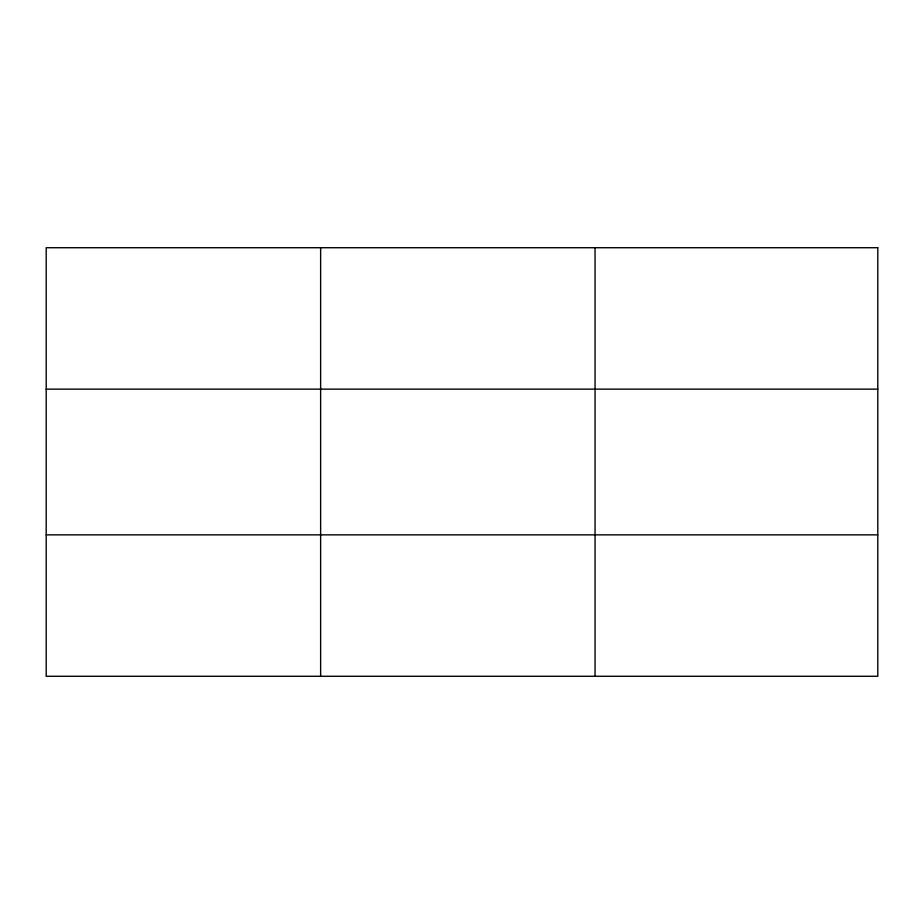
<?xml version="1.0" encoding="UTF-8"?>
<svg xmlns="http://www.w3.org/2000/svg" width="924" height="924" viewBox="0 0 924 924"><rect width="100%" height="100%" fill="white"/><g stroke="black" fill="none" stroke-linecap="round" stroke-linejoin="round"><path stroke-width="1.39" d="M320.628 676.276L320.628 247.724M595.056 676.276L595.056 247.724M46.2 389.143L877.8 389.143M46.2 534.857L877.8 534.857M877.8 247.724L877.8 676.276L46.2 676.276L46.2 247.724L877.8 247.724"/></g></svg>
